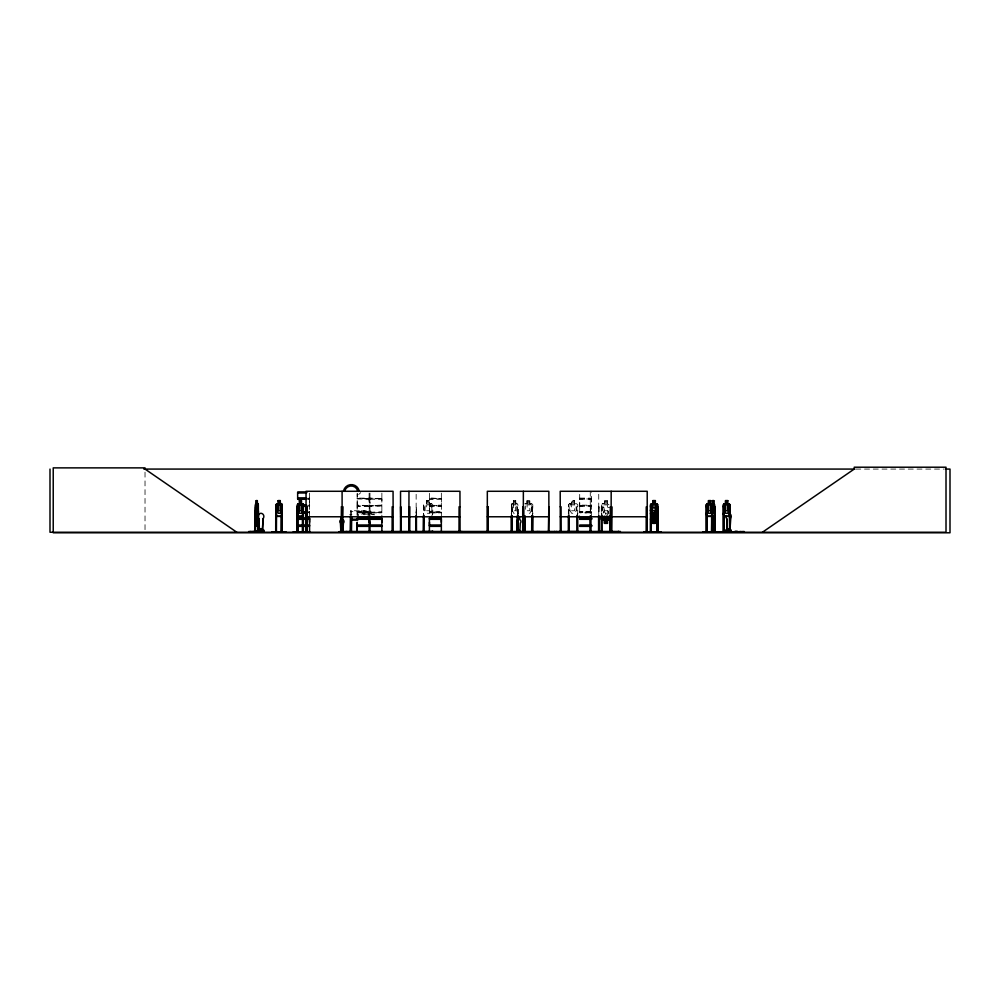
<?xml version="1.0" encoding="UTF-8"?>
<svg xmlns="http://www.w3.org/2000/svg" width="1000" height="1000" viewBox="0 0 1000 1000"><rect width="100%" height="100%" fill="white"/><g stroke="black" fill="none" stroke-linecap="round" stroke-linejoin="round"><path stroke-width="0.75" stroke-dasharray="5 3.75" d="M309.562 502.2L309.562 498.162L307.825 498.1M350.662 510.85C351.9 509.762 351.95 512.7 350.675 511.587L366.337 511.688L366.337 510.825L350.662 510.725L350.675 514.75M369.113 502.2L369.125 498.162L357.2 498.1L357.2 493.862M381.912 498.413L369.95 498.2L382.013 498.688L369.862 498.862L369.963 505.2L369.963 502.2M381.863 502.2L381.962 498.875M429.438 502.2L429.438 505.163L429.375 498.925L441.488 498.688L429.425 498.1L441.413 498.475M441.337 502.2L441.413 498.938M579.7 502.2L579.7 505.163L579.7 492.8M591.6 502.2L591.613 498.275M309.625 506.037L309.587 499.1M309.562 518.138L309.587 506.1M369.113 518.138L369.25 505.625M369.963 498.125L369.963 492.8M381.975 505.875L369.95 506.2L382 505.75L369.862 505.538L381.875 505.125L381.875 499.275L369.963 499.237M381.863 506.312L381.863 518.138M441.337 518.138L441.4 505.438L429.338 505.538L429.438 515.487M591.6 518.138L591.6 505.2L579.688 505.125L579.7 515.487M369.125 506.275L357.2 506.312L357.2 515.312M308.788 512.5L309.613 511.95M381.95 512.288L369.938 512.475M429.4 511.962L441.425 512.438M441.45 512.362L429.412 511.95L441.337 511.8M591.625 512.2L579.663 511.962M357.188 498.3L357.212 492.8M429.412 498.3L429.438 492.8M309.7 498.775L307.887 498.862M309.7 505.812L308.85 505.9M517.212 516.287L518.025 513.275M357.15 505.475L357.212 499.237L357.2 505.125L369.225 505.525L357.125 505.538L357.212 515.487M429.375 505.475L441.35 505.125L441.35 499.275L429.438 499.237M531.725 516.287L532.825 513.275L532.163 515.35M591.65 499L579.625 498.9M431.688 516.287L432.837 513.275M576.65 516.287L577.7 513.263M577.087 515.35L577.8 513.275M601.312 510.712L602.388 507.587L609.75 507.587M309.637 512.25L308.75 512.25M441.438 512.175L429.363 512.2M369.225 498.875L357.075 498.65L369.2 498.475M369.225 505.9L357.15 505.962M441.438 505.9L429.375 505.962M591.7 505.9L579.6 505.9M606.675 515.513C610.9 511.725 607.263 509.8 606 514.825C604.75 510.087 601.025 511.037 605.375 515.5M362.238 512.837L370.025 512.638L371.062 514.212L374.3 514.1L374.3 517.238M374.988 512.837L376.838 512.837M434.462 512.837L436.312 512.837M584.725 512.837L586.575 512.837M602.987 513.237L604.55 510.725L604.55 504.9L607.475 504.9L607.475 510.75L609.038 513.237M609.038 510.75L607.475 513.263L604.55 513.263L602.987 510.75L602.987 504.9L604.55 503.85L604.55 500.712L607.475 500.712M512.013 503.75L511.3 504.862L512.087 503.75L513.6 503.75M357.175 511.95L369.137 512.263M568.337 514.263L568.4 504.862L569.388 503.75L571.525 503.75L571.525 500.613L574.663 500.613L574.562 503.85L576.125 504.9L576.125 510.75L574.562 513.263L571.638 513.263L570.062 510.75L570.062 504.9L571.638 503.85L571.638 500.712L574.562 500.712M358.675 494.513L360.725 492.663M357.137 512.2L369.137 512.5M369.938 512.263L381.863 511.8M361.662 514.212L364.162 512.638M368.075 515.188C372.275 513.775 368.837 511.388 366.425 515.037C363.95 511.362 360.363 513.612 364.775 515.112M358.625 512.125L361.662 511.075M855.763 469.075L943.825 469.075M579.688 498.1L591.613 498.1L591.613 492.45M307.887 498.5L309.637 498.475M579.6 498.5L591.675 498.475M307.825 499.275L309.575 499.275M579.7 499.237L591.613 499.275L591.613 505.163M517.95 514.263L517.95 504.85L517.175 503.75L515.737 503.75L515.812 500.613L513.525 500.613L512.487 510.75L513.6 513.263L515.662 513.263L516.775 510.75L516.775 504.9L515.662 503.85M429.6 500.712L426.662 500.712L426.662 503.85L425.1 504.9L425.1 510.75L426.662 513.263L429.6 513.263L431.163 510.75L431.163 504.9L429.6 503.85L429.7 500.613L426.562 500.613L426.562 503.75L424.425 503.75L423.425 504.862L423.375 514.263M513.6 500.712L515.737 500.712M529.812 500.712L527.05 500.712L527.087 503.85L525.638 504.9L525.638 509.288M429.7 503.75L431.725 503.75L432.837 504.85L432.725 514.263M524.963 503.75L527 503.75L526.962 500.613L529.913 500.613L529.812 503.85L531.275 504.9L531.275 510.75L529.812 513.263L527.087 513.263M529.875 503.75L531.8 503.75M574.663 503.75L576.7 503.75L577.8 504.85L577.7 514.263M431.688 503.85L424.475 503.85L423.537 504.913L423.537 513.263M512.038 503.85L517.212 503.85L517.875 504.9M525.013 503.85L531.763 503.85M569.438 503.85L576.65 503.85M602.35 503.85L609.562 503.85M308.762 505.125L309.575 505.163M308.85 505.538L309.637 505.462M579.6 505.538L591.675 505.5M308.762 506.312L309.575 506.312M429.425 506.312L441.35 506.312M579.688 506.312L591.613 506.312M423.375 506.775L424.237 506.775L424.237 514.263M432.725 506.775L431.863 506.775L431.863 514.263M511.337 506.775L512.188 506.775L512.188 514.263M532.7 506.775L531.775 506.775L531.775 514.263M568.337 506.775L569.2 506.775L569.2 514.263M577.7 506.775L576.838 506.775L576.838 514.263M590.275 506.775L590.588 514.438M599.05 506.775L598.6 514.438M601.25 506.775L602.112 506.775L602.112 514.263M604.55 510.75L607.475 510.725M308.75 511.8L309.562 511.8L308.788 511.962M369.113 511.8L357.212 511.8L369.137 511.962M591.6 511.8L579.7 511.8L591.625 511.95L591.587 512.825L579.7 512.837M591.625 512.463L579.587 512.112M308.75 512.837L309.562 512.837M357.212 512.837L369.113 512.837M369.963 512.837L381.863 512.837M429.438 512.837L441.337 512.837M364.162 514.212L370.025 514.212M349.575 514.788L351.938 514.788M372.638 514.738L373.675 514.738M350.412 515L351.475 515M609.038 504.9L607.475 503.85L607.575 500.613L604.438 500.613L604.45 503.75L602.3 503.75L601.312 504.862L601.312 514.925M370.025 511.075L371.062 512.125M531.763 503.75L532.825 504.85L532.7 514.263M357.113 498.875L369.125 499.275L369.125 505.238M601.413 513.263L602.038 515.275L601.312 513.275M569.038 515.35L568.5 504.913M423.425 513.275L424.075 515.35M512.062 516.388L511.3 513.275L511.763 515.35M369.95 506.2L370.025 517.137M441.337 498.1L441.35 492.45M381.863 498.1L381.875 492.45M369.113 498.1L369.125 492.45M309.562 498.1L309.575 492.45M601.413 504.913L601.413 514.913M598.913 506.775L599.05 514.438M598.737 494.288L598.737 515.275M590.413 506.775L590.413 514.438M590.275 491.287L590.275 515.275M532.575 506.775L532.575 514.263M531.888 506.775L531.888 514.263M518.188 514.263L518.188 506.775L517.35 506.775L517.35 514.263M517.575 506.775L517.575 514.263M515.737 500.613L515.737 503.85M511.95 506.775L511.95 514.263M511.575 514.263L511.45 504.913L511.337 514.263M416.425 514.438L416.425 506.775L415.9 514.438M416.15 494.288L416.15 515.275M371.062 514.212L371.175 512.075L370.062 510.975L361.637 510.975L358.525 512.05L358.525 517.938M351.337 511.788L351.337 514.75M145.025 472.15L145.025 530.712M429.075 501.238L427.188 501.238L427.188 502.287L429.075 502.287L429.075 501.238M515.3 501.238L513.962 501.238L513.962 502.287L515.3 502.287L515.3 501.238M529.325 501.238L527.575 501.238L527.575 502.287L529.325 502.287L529.325 501.238M574.038 501.238L572.163 501.238L572.163 502.287L574.038 502.287L574.038 501.238M606.95 501.238L605.075 501.238L605.075 502.287L606.95 502.287L606.95 501.238M429.6 504.9L426.662 504.9L426.662 510.75L429.6 510.75L429.6 504.9M515.662 504.9L513.6 504.9L513.6 510.75L515.662 510.75L515.662 504.9M529.812 504.9L527.087 504.9L527.087 510.75L529.812 510.75L529.812 504.9M574.562 504.9L571.638 504.9L571.638 510.75L574.562 510.75L574.562 504.9"/><path stroke-width="1.5" d="M309.562 522.25L309.562 519.312L298.45 519.312M357.212 525.175L357.212 522.25L357.2 525.175L369.125 525.175L369.125 519.312L350.662 519.212L351.6 519.212L351.6 520.075M369.113 522.25L369.113 519.312M369.95 525.175L369.95 519.312L381.875 519.312L381.863 525.175L369.95 525.175L369.963 522.25M381.863 522.25L381.863 519.312M429.425 525.175L429.425 519.312L441.35 519.312L441.337 525.175L429.425 525.175L429.438 522.25M441.337 522.25L441.337 519.312M350.675 520.075L357.788 520.175M346.125 531.775L355.763 531.775M726.075 515.662A3.188 2.65 -90 0 0 726.762 518.75L727.312 531.025L730.062 531.025L730.5 518.75A3.188 2.65 -90 0 0 729.312 513.413M730.062 531.025L730.5 518.75M262.4 531.025L263 518.75A3.188 2.9 -90 0 0 262.712 513.962A3.188 2.9 -90 0 0 258.438 514.9M342.975 531.287L343.413 523.1A2.125 2.125 0 0 0 342.975 519.763M519.875 531.287L520.312 523.1A2.125 2.125 0 0 0 519.875 519.763L519.338 516.538M585.887 532.175L614.388 531.725L607.537 532.125M727.562 529.45C728.913 529.012 727.663 529.175 727.775 529.637M727.95 529.263L728.7 529.462L728.325 528.925M261.65 529.637C261.038 528.825 261 529.2 261.825 529.637M261.325 528.925L261.562 529.6M255.425 512.25L255.837 509.125L258.2 509.125L258.225 526.1L255.812 526.1L255.525 522.962L255.912 526.1M257.087 517.263L257.913 513.425L257.038 516.35L255.925 510.75L256.388 500.613M258.325 526.1L258.675 514.55L258.212 513.45L255.825 513.45L255.525 514.612L255.912 513.45M714.3 516.388L714.663 504.85L713.6 503.75M396.825 532.175L420.125 531.763L395.3 532.25M396.838 531.775L420.125 531.763M429.4 532.238L429.425 526.35L441.35 526.35L441.35 532L429.363 532.025M250.525 532.175L262.825 532.238M259.575 532.175L259.55 530.175M255.938 514.763L256.438 512.25L257.375 512.25L257.875 514.763M257.875 510.75L257.375 513.263C254.662 511.35 256.425 527.038 257.05 517.75L257.825 520.675L257.15 517.275M523.075 532.2L522.987 506.775M281.425 516.287L282.1 513.263M281.462 516.388L282.25 504.85L281.525 503.75L280.125 503.75M302.7 516.388L303.475 504.85L302.675 503.75M303.475 513.275L302.775 516.388L297.913 516.388L297.288 513.275L298 516.388M730.05 513.275L729.212 516.388L724.013 516.388L723.325 513.275L724.087 516.388M656.9 516.388L657.725 513.275M650.362 510.712L651.263 507.587L656.975 507.587M728.138 529.438L727.675 528.875M285.725 532.175L272.162 531.737L285.675 532.25M293.337 532.188L309.4 532.125M293.387 531.775L309.562 531.838M255.263 532.25L255.7 503.75M256.4 524.9L257.512 524.9L257.475 521.663L258.475 520.6M483.925 531.775L490.675 532.188M607.537 531.763L614.35 531.737M507.962 531.775L534.6 532.188L530.975 532.25M702.95 532.25L719.425 531.775L702.887 532.175M733.438 531.838L744.075 531.5L744.4 532.2L719.975 532.125L733.6 532.175M726.737 531.775L726 532.225M302.675 532.175L302.762 506.775M711.912 503.75L711.488 532.25M647.4 532.175L646.287 531.325M653.438 532.175L643.763 531.725L661.025 532.188M653.462 531.775L643.812 531.775M341.7 506.775L341.438 532.2L341.475 506.775L342.312 506.775L342.088 532.25L342.312 531.325M350.312 531.775L350.513 516.325M408.387 532.2L408.512 531.462M408.825 532.175L408.975 506.775L409.837 506.775L409.738 532.25M423.188 532.175L423.375 515.763M560.062 532.125L560.1 531.325M711.712 510.75L710.612 513.263L708.538 513.263L707.438 510.75L708.462 500.613L710.763 500.613L710.612 503.85L711.712 504.9M652.938 500.613L652.95 503.85L651.737 504.9L651.737 510.75L652.95 513.263L652.95 519.087L655.212 519.087L656.438 504.9L655.212 503.85L655.3 500.613L652.875 500.613M655.225 523.375L655.15 520.138L656.438 519.087L656.438 513.237L655.212 510.725L655.212 504.9L652.95 504.9L651.725 519.087L652.95 520.138L652.862 523.375L655.3 523.375M276.163 532.25L276.062 504.862L276.7 503.75L278.175 503.75M276.137 504.862L276.788 503.75M604.738 516.587C601.038 520.2 606.1 519.738 606.05 516.225C606.05 519.712 610.913 520.2 607.312 516.6M706.213 532.25L706.25 504.862L706.95 503.75L708.538 503.75M706.325 504.862L707.025 503.75M656.85 520.138L657.588 519.075L656.912 507.587L657.65 510.725M656.888 520.237L657.725 519.125M357.2 532L357.2 526.35L369.125 526.35L369.125 532L357.175 532.238M727.487 531.5L727.487 530.175L725.713 530.175L725.75 532.025M728.95 532.025L730 532.2L729.975 504.85L729.188 503.75L727.763 503.75M730.212 532.25L730.212 506.775L729.362 506.775L729.938 532.25M739.887 532.238L740.175 531.5L740.837 532.025M743.1 532.238L744.087 531.838L719.975 531.775M249.45 532.238L249.913 532.225M253.162 531.838C250.588 532.137 254.213 532.75 253.175 531.5M259.613 532.025L260.688 532.25M262.712 532.175L263.337 532.25M263.663 532.238L263.9 530.175L262.475 530.175L262.475 531.5M610.712 519.125L609.712 520.237L602.413 520.237L601.312 519.138M278.238 503.85L277.225 504.9L277.225 510.75L278.238 513.263L280.138 513.263L281.163 510.75L280.212 500.613L278.1 500.613L278.163 503.85M299.475 503.85L298.45 504.9L298.45 510.75L299.475 513.263L301.375 513.263L302.387 510.75L302.387 504.9L301.375 503.85L301.363 500.613L299.325 500.613L299.387 503.85M343.25 531.75L343.512 530.862L342.688 532.25M342.887 531.975L343.575 532.225M343.075 532.225L343.263 530.862M516.8 532.225L517.475 530.862M517.225 532.087L517.575 515.763M517.025 532.25L518.1 532.225L517.038 532.087L518.05 532.25L518.188 515.763M517.85 531.975L517.725 531.325M519.788 531.975L520.4 530.862L520.513 532.2M520.388 532.1L519.812 532.25M297.625 532.013L297.438 504.913M341.375 516.538L340.85 519.763A2.125 2.125 0 0 0 340.412 523.1L340.85 531.287M518.275 516.538L517.75 519.763A2.125 2.125 0 0 0 517.312 523.1L517.675 529.925M762.425 532.25L854.225 469.075L854.225 467.212L946.012 467.212L946.012 532.25L50 532.25L50 469.075M248.875 532.025L263.9 532M248.55 532.25L248.825 531.5L258.363 531.325M249.112 532.25L264.137 532.225M340.95 532.087C339.387 533.237 340.7 529.562 340.575 531.75M342.675 532.1L342.95 506.775L341.475 506.775M610.712 531.325L610.6 532.25L611.438 532.188L611.538 506.775M143.85 469.075L854.7 469.075M945.312 469.075L950 469.075L950 532.788L53.225 532.788L53.225 467.875L145.025 467.875L145.025 469.075L236.812 532.25M297.638 492.212L306.6 492.212M306.6 492.438L297.638 492.425L297.663 498.1L306.6 498.1M297.663 492.8L306.588 492.8M297.575 498.5L306.637 498.5M297.575 498.862L306.637 498.862M297.65 499.275L306.6 499.275M256.325 500.712L257.375 500.712M278.163 500.712L280.138 500.712M299.387 500.712L301.375 500.712M652.95 500.712L655.288 500.712M708.538 500.712L710.688 500.712M712.575 500.712L713.662 500.712M725.612 500.712L727.763 500.712M712.75 501.238L713.388 501.238L712.75 502.287M255.6 503.75L256.388 503.75M257.3 503.75L258.375 504.9L257.962 503.75M299.4 503.75L297.938 503.75L297.35 504.913L297.25 532.25L297.025 531.325M302.762 503.75L301.363 503.75L301.438 500.613M652.938 503.75L651.213 503.75L650.438 504.862L650.462 532.25M710.688 503.75L712.638 503.75M725.612 503.75L724.025 503.75L723.325 504.862L723.525 532.25M255.625 503.85L258.038 503.85M276.737 503.85L281.5 503.85M297.962 503.85L302.725 503.85L303.325 504.9M651.25 503.85L656.9 503.85M706.988 503.85L714.362 503.85M724.062 503.85L729.237 503.85L729.9 504.9L729.163 516.287L724.062 516.287M255.287 504.862L255.387 532.25M303.4 504.85L303.337 532.25M657.725 504.85L657.788 532.25M711.475 504.862L711.9 516.388M302.075 505.125L306.6 505.125M303.612 505.538L306.637 505.538M303.612 505.9L306.637 505.9M302.075 506.312L306.6 506.312M255.55 506.775L254.938 532.25M258.275 506.775L257.65 513.45M281.288 506.775L282.1 506.775M303.325 506.775L302.512 506.775L302.45 532.25M306.038 506.775L306.887 506.775L306.988 532.188M393.062 506.775L392.188 506.775L392.1 532.25M400.538 506.775L401.087 532.25M459.95 506.775L459.087 506.775L458.988 532.25M487.325 506.775L488.162 506.775L488.237 532.25M548.85 506.775L548.362 532.25L548.462 531.325M560.2 506.775L561.062 506.775L561.163 532.25M647.212 506.775L646.375 506.775L646.3 532.25M650.462 506.775L651.338 506.775L651.338 509.762M706.287 506.775L707.125 506.775L707.175 532.25L706.888 506.775M711.55 506.775L711.875 532.25M723.363 506.775L724.2 506.775L724.275 532.25M257.65 510.312L256.525 510.312L256.137 514.6L256.65 522.962L257.613 522.962L258.125 520.45L257.55 510.312M256.425 510.75L257.375 510.75L257.375 504.9L256.425 504.9L256.55 513.55M652.95 510.725L655.212 510.75M257.438 510.938L256.85 512.238L257.438 511.987M306.588 511.8L302.075 511.8L306.6 511.962M302.062 512.2L306.6 512.2M302.062 512.5L306.6 512.475M302.075 512.837L306.588 512.837M255.287 513.275L255.588 515.35M276.062 513.275L276.762 516.388L281.55 516.388M650.438 513.275L651.25 516.388L656.963 516.388M652.95 513.237L655.212 513.263M276.737 516.287L281.5 516.287M297.962 516.287L302.725 516.287M656.9 516.287L651.25 516.287L650.588 504.913M706.988 516.287L714.362 516.287M714.4 516.388L706.938 516.388L706.25 513.275L707.013 516.388M306.038 516.775L393.062 516.775M400.538 516.775L459.95 516.775M487.325 516.775L548.85 516.775M560.2 516.775L647.212 516.775M298.45 518.138L309.575 518.138M357.2 518.138L369.125 518.138M369.95 518.138L381.875 518.138M429.425 518.138L441.35 518.138M579.688 518.138L591.613 518.138M298.375 518.55L309.662 518.55M357.125 518.55L369.212 518.55M369.862 518.55L381.95 518.55M429.338 518.55L441.425 518.55M579.6 518.55L591.688 518.55M258.438 518.088A3.188 2.9 -90 0 0 258.9 518.75L258.988 518.75M263 518.75L262.488 531.025L259.5 531.025L258.9 518.75M726.762 518.75L727.412 531.025M298.375 518.913L309.662 518.913M357.125 518.913L369.212 518.913M369.862 518.913L381.95 518.913M429.338 518.913L441.425 518.913M579.6 518.913L591.688 518.913M650.425 519.138L651.287 520.237L656.95 520.237M579.688 519.312L591.613 519.312M255.4 520.662L256.5 521.763L256.5 524.9L257.475 524.8M255.863 521.663L256.537 521.663M257.475 521.663L258.175 521.663M298.45 525.175L309.575 525.175L309.575 519.312M579.688 525.175L591.613 525.175M298.375 525.575L309.662 525.575M357.125 525.575L369.212 525.575M369.862 525.575L381.95 525.575M429.338 525.575L441.425 525.575M579.6 525.575L591.688 525.575M298.375 525.938L309.662 525.938M357.125 525.938L369.212 525.938M369.862 525.938L381.95 525.938M429.338 525.938L441.425 525.938M579.6 525.938L591.688 525.938M298.45 526.35L309.575 526.35L309.575 532L293.387 532.125M579.688 526.35L591.613 526.35M728.438 528.713L727.1 528.713L727.1 531.5M258.463 530.175L259.887 530.175L259.887 531.5M729.375 530.175L731.15 530.175L731.15 531.838M254.363 531.237L256.475 531.237M735.1 531.237L737.212 531.237M258.8 531.5L263.562 531.5L263.562 530.175M276.663 531.325L275.7 531.325L275.7 532.25L275.775 506.775L276.588 506.775L276.4 532.25M281.225 531.325L282.175 531.325M296.938 531.325L297.887 531.325L297.875 532.25L297.812 506.775L297 506.775L297 532.25M302.45 531.325L303.412 531.325M305.963 531.325L306.975 531.325M341.388 531.325L343.05 531.325M650.375 531.325L651.425 531.325L651.413 532.25M658.012 531.325L656.963 531.325L656.975 532.25M706.2 531.325L707.212 531.325M711.488 531.325L713.225 531.325M714.362 531.325L715.1 531.325M723.275 531.325L724.287 531.325M338.95 531.737L345.675 531.775M424.338 531.587L431.763 531.587L431.763 532.25M569.3 531.587L576.737 531.587M272.15 531.775L285.712 531.775M369.113 531.838L357.212 531.838L357.212 526.35M369.963 531.838L381.863 531.838M429.438 531.838L441.337 531.838M579.7 531.838L603.438 531.763L579.663 532.238M654.925 531.775L660.962 531.775L654.875 532.25M702.9 531.775L719.425 531.775M393.188 532.125L393.062 491.287L306.038 491.287L306.075 532.25M531.1 532.188L534.538 532.125M555.037 531.987L558.225 532.25M560 531.987L563.188 532.25M611.175 506.775L610.688 532.175M610.938 531.325L611.3 532.25M409.312 531.325L408.875 532.25L408.975 491.287M369.712 518.25L370 517.35L368.075 516.237M611.775 532.238L611.85 531.325M729.125 532.225L729.3 531.325M726.513 532.025L725.7 531.838M650.625 532.175L650.675 518.763M342.438 516.538L342.975 517.463M727.688 503.85L728.787 504.9L728.787 510.75L727.688 513.263L725.612 513.263L724.5 510.75L724.5 504.9L725.612 503.85L725.612 500.613M517.663 531.975L517.95 515.763M657.8 504.85L656.875 503.75L655.3 503.75L655.362 500.613M712.113 503.75L712.975 504.85M712.087 503.85L712.825 504.9M281.45 503.75L282.175 504.9L282.162 532.25M611.125 532.2L611.175 491.287M714.287 503.75L714.875 532.25M258.1 509.125L258.475 512.25M730.837 530.175L730.837 531.5L726.025 531.5L726.025 530.175M729.875 531.325L729.837 532.25M729.6 506.775L729.525 532.25M728.312 528.713L728.438 531.5M727.763 503.85L727.837 500.613L725.537 500.613L725.537 503.75M727.225 528.713L727.225 531.5M723.962 506.775L724.038 532.25M723.737 531.325L723.7 532.25M723.4 504.862L723.288 532.25M715.1 532.25L715.037 506.775L714.4 532.25M714.712 531.325L714.712 532.25M713.7 503.75L713.7 500.613L712.537 500.613L712.575 513.263L713.562 513.263L714.087 510.75L713.6 500.613M713.138 515.763L713.138 532.25M712.9 515.763L712.9 532.25M712.638 500.613L712.675 503.85M712.8 531.325L712.663 532.25M712.525 515.763L712.45 532.25M712.288 512.762L712.225 532.25L712.163 512.762M711.762 531.325L711.712 532.25M706.787 531.325L706.663 532.25M706.4 504.913L706.513 532.25M657.913 532.25L657.925 506.775L657.05 506.775L657.175 532.25M657.6 531.325L657.575 532.25M657.25 506.775L657.25 509.762M657.25 518.763L657.362 532.25M652.8 520.237L652.8 523.375M651.338 518.763L651.213 532.25M651.125 506.775L651.125 532.25M650.812 531.325L650.775 532.25M647.212 532.25L647.212 491.287L560.2 491.287L560.3 532.25M646.975 506.775L646.838 532.25M646.612 506.775L646.612 532.25L646.4 531.325M620.337 532.25L620.337 531.462L344.8 531.462L344.8 532.25M618.562 531.462L618.562 532.25M618.275 531.462L618.275 532.25M611.613 532.25L611.775 506.775L610.312 506.775L610.212 532.25M610.513 531.325L610.4 532.25M609.75 515.763L609.85 532.25M609.637 531.325L609.65 532.25M609.038 516.163L609.038 519.087L607.475 520.138L607.575 523.375L604.45 523.375L604.45 520.237M607.475 516.163L607.475 519.087L604.55 519.087L604.55 516.163M604.55 523.275L604.55 520.138L602.987 519.087L602.987 516.163M602.112 515.763L602.212 532.25M602 531.325L602.013 532.25M601.413 516.3L601.413 519.087M601.438 531.462L601.438 532.25M601.25 515.763L601.25 532.25L601.15 531.325M599.663 531.462L599.663 532.25M599.125 531.325L599.125 532.25M598.913 515.975L598.9 532.25M598.737 515.975L598.75 532.25M598.6 515.975L598.587 532.25M590.8 531.325L590.8 532.25L590.725 515.975M590.413 515.975L590.425 532.25M590.275 515.975L590.3 532.25M577.7 515.763L577.8 532.25M577.6 531.325L577.6 532.25M576.838 515.763L576.838 532.25M576.737 531.325L576.737 532.25M569.3 531.325L569.3 532.25M569.2 515.763L569.2 532.25M568.337 515.763L568.337 532.25L568.237 531.325M560.962 531.325L560.962 532.25M556.35 531.462L556.325 532.25M554.562 531.462L554.562 532.25M548.9 531.325L548.913 532.25L548.85 491.287L487.325 491.287L487.325 532.25M539 531.462L539 532.25M537.212 531.462L537.212 532.25M532.7 515.763L532.638 532.25M532.575 515.763L532.438 532.25M532.025 531.325L532.025 532.25M531.888 515.763L531.85 532.25M531.775 515.763L531.675 532.25M524.788 515.763L524.888 532.25M524.663 515.763L524.712 532.25M524.113 531.325L524.1 532.25M523.987 515.763L523.938 532.25L523.7 506.775L522.75 506.775L522.688 532.25M523.6 515.975L523.638 532.25M523.362 491.287L523.3 532.25L523.1 531.325M519.312 531.75L519.312 529.888L518.337 529.888L518.263 532.25M517.35 515.763L517.275 532.25M512.25 531.325L512.25 532.25M512.188 515.763L512.013 532.25M511.95 515.763L511.812 532.25M511.675 531.325L511.712 532.25M511.575 515.763L511.575 532.25M511.337 515.763L511.337 532.25M487.925 506.775L488 532.25M487.663 531.325L487.788 532.25M487.55 506.775L487.55 532.25M461.775 531.462L461.775 532.25M460.075 532.25L459.95 491.287L400.538 491.287L400.525 532.25M459.85 531.325L459.913 532.25M459.188 531.325L459.188 532.25M432.825 531.325L432.825 532.25M432.625 531.325L432.625 532.25M431.962 531.325L431.863 532.25M424.338 531.325L424.338 532.25M424.237 515.763L424.137 532.25M423.475 531.325L423.475 532.25M416.425 515.975L416.463 532.25M416.225 531.325L416.262 532.25M416.163 515.975L416.125 532.25M415.9 515.975L415.863 532.25M409.938 531.325L409.938 532.25M400.8 506.775L400.875 532.25M400.688 531.325L400.725 532.25M392.962 531.325L392.962 532.25M392.287 531.325L392.3 532.25M351.438 532.25L351.475 516.325L351.275 532.25M350.662 516.237L350.625 532.25M346.662 531.462L346.662 532.25M342.088 491.287L342.15 532.25M306.663 506.775L306.725 532.25M306.55 531.325L306.512 532.25M306.275 506.775L306.388 532.25M303.075 506.775L303.137 532.25M302.975 531.325L302.913 532.25M281.85 506.775L281.913 532.25M281.637 531.325L281.712 532.25M281.537 506.775L281.475 532.25M281.288 515.763L281.225 532.25M280.125 500.613L280.062 503.85M276.588 531.325L276.65 532.25M276.2 504.913L276.188 532.25M262.3 531.5L262.387 528.713L260.963 528.713L261.062 531.5M258.312 504.85L258.412 515.037M258.275 524.763L258.312 532.25M258.125 531.325L258.087 532.25M258 512.762L257.3 500.613L256.3 500.613L256.325 503.85M257.962 524.763L257.975 532.25M257.688 524.763L257.65 532.25L257.625 531.325M255.588 514.575L255.588 522.975M255.562 531.325L255.575 532.25M254.925 531.325L254.887 532.25M250.65 531.5L250.55 532.25M343.612 490.575A8.025 8.025 0 0 1 359.125 490.575M344.762 490.925A6.7 6.7 0 0 1 357.713 490.925M651.888 511.775L653.487 515.5L651.95 519.1L654.025 516.225L656.025 519.1L654.5 515.513C657.75 511.788 654.987 509.762 653.975 514.825L651.888 511.775M257.2 501.238L256.6 502.287L257.2 501.238M279.8 501.238L278.575 501.238L278.575 502.287L279.8 502.287L279.8 501.238M301.038 501.238L299.812 501.238L299.812 502.287L301.038 502.287L301.038 501.238M654.812 501.238L653.35 501.238L653.35 502.287L654.812 502.287L654.812 501.238M710.238 501.238L708.913 501.238L708.913 502.287L710.238 502.287L710.238 501.238M727.312 501.238L725.987 501.238L725.987 502.287L727.312 502.287L727.312 501.238M280.138 504.9L278.238 504.9L278.238 510.75L280.138 510.75L280.138 504.9M301.375 504.9L299.475 504.9L299.475 510.75L301.375 510.75L301.375 504.9M710.612 504.9L708.538 504.9L708.538 510.75L710.612 510.75L710.612 504.9M713.562 504.9L712.575 504.9L712.575 510.75L713.562 510.75L713.562 504.9M727.688 504.9L725.612 504.9L725.612 510.75L727.688 510.75L727.688 504.9M257.613 514.6L256.65 514.6L256.65 520.45L257.613 520.45L257.613 514.6M606.95 521.7L605.075 521.7L605.075 522.75L606.95 522.75L606.95 521.7M654.812 521.7L653.35 521.7L653.35 522.75L654.812 522.75L654.812 521.7M381.875 526.35L369.95 526.35L369.95 532L381.887 532L381.875 526.35"/></g></svg>
